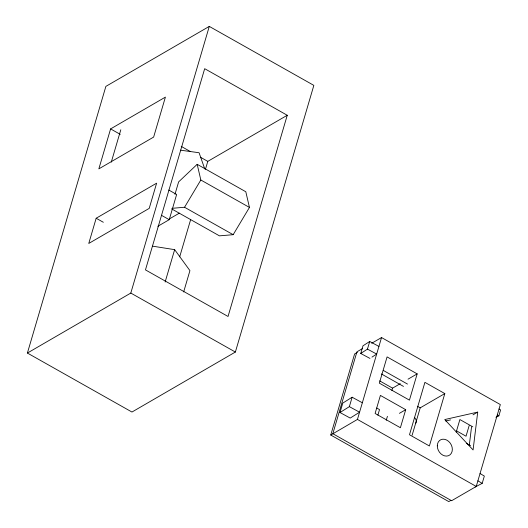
<?xml version="1.0" encoding="UTF-8"?>
<svg xmlns="http://www.w3.org/2000/svg" width="528" height="528" viewBox="0 0 528 528"><rect width="100%" height="100%" fill="white"/><g stroke="black" fill="none" stroke-linecap="round" stroke-linejoin="round"><path stroke-width="0.79" d="M469.267 445.427L471.537 426.908M477.715 412.104L473.075 449.948L444.761 419.549L477.715 412.104L473.015 414.83M27.397 353.047L105.877 86.387L209.286 26.4L313.85 85.384L235.369 352.044L131.96 412.038L27.397 353.047L130.805 293.06L209.286 26.4M110.603 128.905L98.842 168.874L153.641 137.082L165.403 97.112L110.603 128.905L120.239 134.343M111.276 162.129L120.8 129.782M96.175 218.242L88.757 243.454L149.206 208.388L156.625 183.176L96.175 218.242L103.33 222.275M174.953 194.37L178.629 181.883L197.182 164.32L245.804 191.75L249.454 207.431L233.165 234.689L219.443 235.851L171.534 208.824M157.852 226.281L169.231 219.681L176.649 194.469L168.782 190.034M165.132 282.025L174.656 249.652L152.671 246.173M179.685 256.839L190.601 219.76M205.465 169.257L207.788 161.37L287.252 115.269L204.679 68.686L145.464 269.887L228.037 316.47L287.252 115.269M183.658 291.944L189.935 270.626L174.656 249.652M450.866 500.379L448.767 501.6L330.746 435.026L354.605 353.958L357.41 352.334M340.006 412.526L349.364 406.646L359.568 412.203L350.209 418.084L340.006 412.526L342.784 403.095L352.136 397.221L362.34 402.778M369.956 358.42L360.736 353.47L362.987 345.82L369.706 341.471L378.926 346.421M349.364 406.646L352.136 397.221M360.736 353.47L367.455 349.12L369.706 341.471M330.746 435.026L357.443 419.423L381.539 337.55L500.339 404.567L476.243 486.446L451.631 500.722L332.825 433.706L356.921 351.833L362.551 348.566M377.896 415.114L379.52 409.603L376.735 408.032M391.875 390.476L392.555 388.153L400.29 383.665M386.258 420.255L387.413 416.335M405.709 409.688L400.396 427.726L375.104 413.457L380.411 395.419L405.709 409.688L399.406 413.345M417.173 373.877L409.438 400.138L379.348 383.163L387.077 356.902L417.173 373.877L408.025 379.177M412.137 435.237L420.196 407.86L444.814 393.578L424.908 382.351L409.484 434.755L429.389 445.988L444.814 393.578M456.192 432.115L459.888 419.555L472.798 426.842M469.174 425.542L466.033 436.214L456.793 431.006M495.924 417.338L498.854 415.859L500.603 409.913L499.046 408.976M475.134 487.014L482.189 483.371L484.341 476.071L480.051 473.517M172.432 208.283L184.543 207.26L200.831 180.002L197.182 164.32M371.976 357.113L376.675 354.07L367.455 349.12M169.363 218.942L179.342 213.154M371.692 343.266L381.539 337.55M445.691 421.001L450.516 419.912M180.437 150.17L199.076 152.737L204.745 168.887M181.216 146.381L190.555 151.648M200.607 157.318L207.788 161.37M200.831 180.002L249.454 207.431M184.543 207.26L233.165 234.689M161.363 215.246L169.231 219.681M383.249 370.392L407.504 384.074M381.374 373.93L403.484 386.404M379.658 380.879L392.555 388.153M417.351 406.256L420.196 407.86M466.283 443.296L470.587 445.724M357.443 419.423L476.243 486.446M130.805 293.06L235.369 352.044M477.899 480.823L482.189 483.371M497.297 414.922L498.854 415.859M414.79 417.721A14.672 7.247 16.4 0 1 415.576 423.595M437.296 445.863A8.89 7.003 59.9 0 0 448.549 455.684A8.89 7.003 59.9 0 0 448.609 441.362A8.89 7.003 59.9 0 0 437.296 445.863"/></g></svg>
